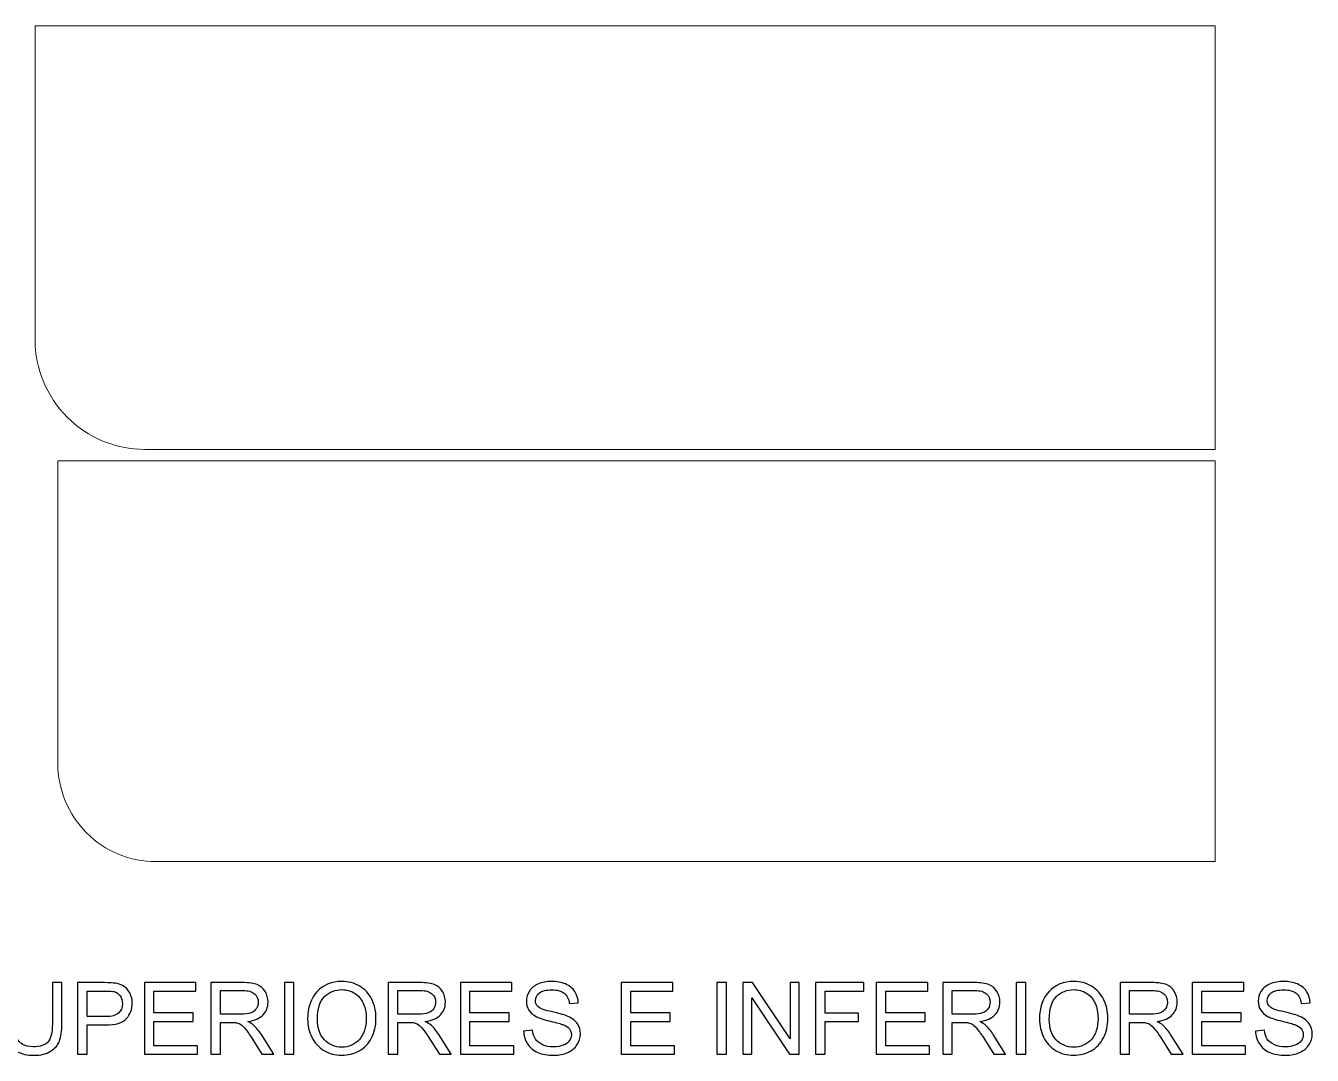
# Model space of a CAD drawing. Header units: millimetres. Extents: x 1606 to 2727, y 1477 to 2393.
# Drawn here: x 1936.4 to 2276.5, y 1477.1 to 1749.3 of the extents above; entities that cross this region are included whole.
import ezdxf

# ---------------------------------------------------------------- set-up
doc = ezdxf.new("R2010")
doc.units = ezdxf.units.MM
doc.header["$MEASUREMENT"] = 0
doc.layers.add('Camada 1', color=7, linetype='Continuous')

msp = doc.modelspace()

# ---------------------------------------------------------------- linework, layer by layer
at = {"layer": 'Camada 1', "color": 30, "lineweight": 20}
for points in [[(1967.8343, 1637.2603), (1967.8343, 1637.2603), (2250.8343, 1637.2603), (2250.8343, 1637.2603), (2250.8343, 1637.2603), (2250.8343, 1637.2603), (2250.8343, 1749.2603), (2250.8343, 1749.2603), (2250.8343, 1749.2603), (2250.8343, 1749.2603), (1938.8343, 1749.2603), (1938.8343, 1749.2603), (1938.8343, 1749.2603), (1938.8343, 1749.2603), (1938.8343, 1666.2603), (1938.8343, 1666.2603), (1938.8343, 1666.2603), (1938.8343, 1658.569), (1941.8896, 1651.1928), (1947.3282, 1645.7542), (1947.3282, 1645.7542), (1952.7668, 1640.3156), (1960.143, 1637.2603), (1967.8343, 1637.2603)], [(2250.8343, 1528.2603), (2250.8343, 1528.2603), (2250.8343, 1634.2603), (2250.8343, 1634.2603), (2250.8343, 1634.2603), (2250.8343, 1634.2603), (1944.8343, 1634.2603), (1944.8343, 1634.2603), (1944.8343, 1634.2603), (1944.8343, 1634.2603), (1944.8343, 1554.2603), (1944.8343, 1554.2603), (1944.8343, 1554.2603), (1944.8343, 1547.3647), (1947.5736, 1540.7515), (1952.4495, 1535.8755), (1952.4495, 1535.8755), (1957.3255, 1530.9996), (1963.9387, 1528.2603), (1970.8343, 1528.2603), (1970.8343, 1528.2603), (1970.8343, 1528.2603), (2250.8343, 1528.2603), (2250.8343, 1528.2603)]]:
    msp.add_open_spline(points, degree=3, knots=[0, 0, 0, 0, 0.14285714, 0.14285714, 0.14285714, 0.14285714, 0.28571429, 0.28571429, 0.28571429, 0.28571429, 0.42857143, 0.42857143, 0.42857143, 0.42857143, 0.57142857, 0.57142857, 0.57142857, 0.57142857, 0.71428571, 0.71428571, 0.71428571, 0.71428571, 1, 1, 1, 1], dxfattribs=at)
at = {"layer": 'Camada 1', "color": 250}
for points, knots in [([(2010.8787, 1486.577), (2010.8787, 1489.7073), (2011.7228, 1492.1606), (2013.4067, 1493.9324), (2013.4067, 1493.9324), (2015.0906, 1495.7042), (2017.2625, 1496.5879), (2019.9268, 1496.5879), (2019.9268, 1496.5879), (2021.6722, 1496.5879), (2023.2418, 1496.1703), (2024.6443, 1495.3393), (2024.6443, 1495.3393), (2026.0424, 1494.5084), (2027.1108, 1493.3477), (2027.845, 1491.8572), (2027.845, 1491.8572), (2028.5792, 1490.3712), (2028.9485, 1488.6829), (2028.9485, 1486.7968), (2028.9485, 1486.7968), (2028.9485, 1484.8843), (2028.5616, 1483.1697), (2027.7878, 1481.6616), (2027.7878, 1481.6616), (2027.014, 1480.1492), (2025.9193, 1479.0061), (2024.5036, 1478.2323), (2024.5036, 1478.2323), (2023.0835, 1477.4541), (2021.5535, 1477.0672), (2019.9136, 1477.0672), (2019.9136, 1477.0672), (2018.133, 1477.0672), (2016.5459, 1477.4981), (2015.1434, 1478.3554), (2015.1434, 1478.3554), (2013.7453, 1479.2128), (2012.6813, 1480.3822), (2011.9603, 1481.8683), (2011.9603, 1481.8683), (2011.2392, 1483.3499), (2010.8787, 1484.9195), (2010.8787, 1486.577)], [0, 0, 0, 0, 0.08333333, 0.08333333, 0.08333333, 0.08333333, 0.16666667, 0.16666667, 0.16666667, 0.16666667, 0.25, 0.25, 0.25, 0.25, 0.33333333, 0.33333333, 0.33333333, 0.33333333, 0.41666667, 0.41666667, 0.41666667, 0.41666667, 0.5, 0.5, 0.5, 0.5, 0.58333333, 0.58333333, 0.58333333, 0.58333333, 0.66666667, 0.66666667, 0.66666667, 0.66666667, 0.75, 0.75, 0.75, 0.75, 0.83333333, 0.83333333, 0.83333333, 0.83333333, 1, 1, 1, 1]), ([(2067.9899, 1483.451), (2067.9899, 1483.451), (2070.3377, 1483.6621), (2070.3377, 1483.6621), (2070.3377, 1483.6621), (2070.4476, 1482.7124), (2070.707, 1481.9342), (2071.1159, 1481.3231), (2071.1159, 1481.3231), (2071.5248, 1480.7164), (2072.1579, 1480.224), (2073.0152, 1479.8459), (2073.0152, 1479.8459), (2073.8725, 1479.4722), (2074.8398, 1479.2831), (2075.9125, 1479.2831), (2075.9125, 1479.2831), (2076.8666, 1479.2831), (2077.7063, 1479.4238), (2078.4362, 1479.7096), (2078.4362, 1479.7096), (2079.166, 1479.9954), (2079.7068, 1480.3866), (2080.0629, 1480.8835), (2080.0629, 1480.8835), (2080.419, 1481.3803), (2080.5993, 1481.921), (2080.5993, 1482.5014), (2080.5993, 1482.5014), (2080.5993, 1483.0905), (2080.4278, 1483.6049), (2080.0849, 1484.049), (2080.0849, 1484.049), (2079.7419, 1484.4886), (2079.1748, 1484.8579), (2078.3834, 1485.1613), (2078.3834, 1485.1613), (2077.8778, 1485.3547), (2076.7567, 1485.6625), (2075.02, 1486.0802), (2075.02, 1486.0802), (2073.2834, 1486.4978), (2072.0699, 1486.8891), (2071.3753, 1487.2585), (2071.3753, 1487.2585), (2070.474, 1487.7333), (2069.8057, 1488.3224), (2069.3661, 1489.0215), (2069.3661, 1489.0215), (2068.922, 1489.7205), (2068.7022, 1490.5075), (2068.7022, 1491.3736), (2068.7022, 1491.3736), (2068.7022, 1492.3321), (2068.9748, 1493.2246), (2069.5156, 1494.0511), (2069.5156, 1494.0511), (2070.0563, 1494.8821), (2070.8433, 1495.5108), (2071.8853, 1495.9416), (2071.8853, 1495.9416), (2072.9229, 1496.3725), (2074.0792, 1496.5879), (2075.3498, 1496.5879), (2075.3498, 1496.5879), (2076.7479, 1496.5879), (2077.9833, 1496.3637), (2079.0517, 1495.9109), (2079.0517, 1495.9109), (2080.12, 1495.4624), (2080.9422, 1494.7985), (2081.5181, 1493.9192), (2081.5181, 1493.9192), (2082.0941, 1493.0443), (2082.4018, 1492.0507), (2082.4458, 1490.9428), (2082.4458, 1490.9428), (2082.4458, 1490.9428), (2080.0453, 1490.7581), (2080.0453, 1490.7581), (2080.0453, 1490.7581), (2079.9178, 1491.9496), (2079.4825, 1492.8509), (2078.7395, 1493.4576), (2078.7395, 1493.4576), (2077.9965, 1494.0687), (2076.8974, 1494.3721), (2075.4465, 1494.3721), (2075.4465, 1494.3721), (2073.9341, 1494.3721), (2072.8305, 1494.0951), (2072.1403, 1493.5411), (2072.1403, 1493.5411), (2071.45, 1492.9872), (2071.1027, 1492.3189), (2071.1027, 1491.5363), (2071.1027, 1491.5363), (2071.1027, 1490.8592), (2071.3489, 1490.3009), (2071.8369, 1489.8612), (2071.8369, 1489.8612), (2072.3205, 1489.426), (2073.5736, 1488.9731), (2075.6048, 1488.5159), (2075.6048, 1488.5159), (2077.636, 1488.0542), (2079.0297, 1487.6541), (2079.7859, 1487.3112), (2079.7859, 1487.3112), (2080.8806, 1486.8056), (2081.694, 1486.1681), (2082.2172, 1485.3899), (2082.2172, 1485.3899), (2082.7404, 1484.6161), (2082.9998, 1483.7236), (2082.9998, 1482.7124), (2082.9998, 1482.7124), (2082.9998, 1481.7056), (2082.714, 1480.7647), (2082.138, 1479.8766), (2082.138, 1479.8766), (2081.5621, 1478.9885), (2080.7399, 1478.2983), (2079.6628, 1477.8059), (2079.6628, 1477.8059), (2078.5856, 1477.3135), (2077.3766, 1477.0672), (2076.0268, 1477.0672), (2076.0268, 1477.0672), (2074.321, 1477.0672), (2072.8921, 1477.3179), (2071.7402, 1477.8147), (2071.7402, 1477.8147), (2070.5839, 1478.3115), (2069.6826, 1479.0589), (2069.0275, 1480.0613), (2069.0275, 1480.0613), (2068.3681, 1481.0593), (2068.0251, 1482.1892), (2067.9899, 1483.451)], [0, 0, 0, 0, 0.02777778, 0.02777778, 0.02777778, 0.02777778, 0.05555556, 0.05555556, 0.05555556, 0.05555556, 0.08333333, 0.08333333, 0.08333333, 0.08333333, 0.11111111, 0.11111111, 0.11111111, 0.11111111, 0.13888889, 0.13888889, 0.13888889, 0.13888889, 0.16666667, 0.16666667, 0.16666667, 0.16666667, 0.19444444, 0.19444444, 0.19444444, 0.19444444, 0.22222222, 0.22222222, 0.22222222, 0.22222222, 0.25, 0.25, 0.25, 0.25, 0.27777778, 0.27777778, 0.27777778, 0.27777778, 0.30555556, 0.30555556, 0.30555556, 0.30555556, 0.33333333, 0.33333333, 0.33333333, 0.33333333, 0.36111111, 0.36111111, 0.36111111, 0.36111111, 0.38888889, 0.38888889, 0.38888889, 0.38888889, 0.41666667, 0.41666667, 0.41666667, 0.41666667, 0.44444444, 0.44444444, 0.44444444, 0.44444444, 0.47222222, 0.47222222, 0.47222222, 0.47222222, 0.5, 0.5, 0.5, 0.5, 0.52777778, 0.52777778, 0.52777778, 0.52777778, 0.55555556, 0.55555556, 0.55555556, 0.55555556, 0.58333333, 0.58333333, 0.58333333, 0.58333333, 0.61111111, 0.61111111, 0.61111111, 0.61111111, 0.63888889, 0.63888889, 0.63888889, 0.63888889, 0.66666667, 0.66666667, 0.66666667, 0.66666667, 0.69444444, 0.69444444, 0.69444444, 0.69444444, 0.72222222, 0.72222222, 0.72222222, 0.72222222, 0.75, 0.75, 0.75, 0.75, 0.77777778, 0.77777778, 0.77777778, 0.77777778, 0.80555556, 0.80555556, 0.80555556, 0.80555556, 0.83333333, 0.83333333, 0.83333333, 0.83333333, 0.86111111, 0.86111111, 0.86111111, 0.86111111, 0.88888889, 0.88888889, 0.88888889, 0.88888889, 0.91666667, 0.91666667, 0.91666667, 0.91666667, 0.94444444, 0.94444444, 0.94444444, 0.94444444, 1, 1, 1, 1]), ([(2204.3577, 1486.577), (2204.3577, 1489.7073), (2205.2018, 1492.1606), (2206.8857, 1493.9324), (2206.8857, 1493.9324), (2208.5696, 1495.7042), (2210.7415, 1496.5879), (2213.4058, 1496.5879), (2213.4058, 1496.5879), (2215.1512, 1496.5879), (2216.7208, 1496.1703), (2218.1233, 1495.3393), (2218.1233, 1495.3393), (2219.5214, 1494.5084), (2220.5898, 1493.3477), (2221.324, 1491.8572), (2221.324, 1491.8572), (2222.0582, 1490.3712), (2222.4275, 1488.6829), (2222.4275, 1486.7968), (2222.4275, 1486.7968), (2222.4275, 1484.8843), (2222.0406, 1483.1697), (2221.2668, 1481.6616), (2221.2668, 1481.6616), (2220.493, 1480.1492), (2219.3983, 1479.0061), (2217.9826, 1478.2323), (2217.9826, 1478.2323), (2216.5625, 1477.4541), (2215.0325, 1477.0672), (2213.3926, 1477.0672), (2213.3926, 1477.0672), (2211.612, 1477.0672), (2210.0249, 1477.4981), (2208.6224, 1478.3554), (2208.6224, 1478.3554), (2207.2243, 1479.2128), (2206.1603, 1480.3822), (2205.4393, 1481.8683), (2205.4393, 1481.8683), (2204.7182, 1483.3499), (2204.3577, 1484.9195), (2204.3577, 1486.577)], [0, 0, 0, 0, 0.08333333, 0.08333333, 0.08333333, 0.08333333, 0.16666667, 0.16666667, 0.16666667, 0.16666667, 0.25, 0.25, 0.25, 0.25, 0.33333333, 0.33333333, 0.33333333, 0.33333333, 0.41666667, 0.41666667, 0.41666667, 0.41666667, 0.5, 0.5, 0.5, 0.5, 0.58333333, 0.58333333, 0.58333333, 0.58333333, 0.66666667, 0.66666667, 0.66666667, 0.66666667, 0.75, 0.75, 0.75, 0.75, 0.83333333, 0.83333333, 0.83333333, 0.83333333, 1, 1, 1, 1]), ([(2261.4689, 1483.451), (2261.4689, 1483.451), (2263.8167, 1483.6621), (2263.8167, 1483.6621), (2263.8167, 1483.6621), (2263.9266, 1482.7124), (2264.186, 1481.9342), (2264.5949, 1481.3231), (2264.5949, 1481.3231), (2265.0038, 1480.7164), (2265.6369, 1480.224), (2266.4942, 1479.8459), (2266.4942, 1479.8459), (2267.3515, 1479.4722), (2268.3188, 1479.2831), (2269.3915, 1479.2831), (2269.3915, 1479.2831), (2270.3456, 1479.2831), (2271.1853, 1479.4238), (2271.9152, 1479.7096), (2271.9152, 1479.7096), (2272.645, 1479.9954), (2273.1858, 1480.3866), (2273.5419, 1480.8835), (2273.5419, 1480.8835), (2273.898, 1481.3803), (2274.0783, 1481.921), (2274.0783, 1482.5014), (2274.0783, 1482.5014), (2274.0783, 1483.0905), (2273.9068, 1483.6049), (2273.5639, 1484.049), (2273.5639, 1484.049), (2273.2209, 1484.4886), (2272.6538, 1484.8579), (2271.8624, 1485.1613), (2271.8624, 1485.1613), (2271.3568, 1485.3547), (2270.2357, 1485.6625), (2268.499, 1486.0802), (2268.499, 1486.0802), (2266.7624, 1486.4978), (2265.5489, 1486.8891), (2264.8543, 1487.2585), (2264.8543, 1487.2585), (2263.953, 1487.7333), (2263.2847, 1488.3224), (2262.8451, 1489.0215), (2262.8451, 1489.0215), (2262.401, 1489.7205), (2262.1812, 1490.5075), (2262.1812, 1491.3736), (2262.1812, 1491.3736), (2262.1812, 1492.3321), (2262.4538, 1493.2246), (2262.9946, 1494.0511), (2262.9946, 1494.0511), (2263.5353, 1494.8821), (2264.3223, 1495.5108), (2265.3643, 1495.9416), (2265.3643, 1495.9416), (2266.4019, 1496.3725), (2267.5582, 1496.5879), (2268.8288, 1496.5879), (2268.8288, 1496.5879), (2270.2269, 1496.5879), (2271.4623, 1496.3637), (2272.5307, 1495.9109), (2272.5307, 1495.9109), (2273.599, 1495.4624), (2274.4212, 1494.7985), (2274.9971, 1493.9192), (2274.9971, 1493.9192), (2275.5731, 1493.0443), (2275.8808, 1492.0507), (2275.9248, 1490.9428), (2275.9248, 1490.9428), (2275.9248, 1490.9428), (2273.5243, 1490.7581), (2273.5243, 1490.7581), (2273.5243, 1490.7581), (2273.3968, 1491.9496), (2272.9615, 1492.8509), (2272.2185, 1493.4576), (2272.2185, 1493.4576), (2271.4755, 1494.0687), (2270.3764, 1494.3721), (2268.9255, 1494.3721), (2268.9255, 1494.3721), (2267.4131, 1494.3721), (2266.3095, 1494.0951), (2265.6193, 1493.5411), (2265.6193, 1493.5411), (2264.929, 1492.9872), (2264.5817, 1492.3189), (2264.5817, 1491.5363), (2264.5817, 1491.5363), (2264.5817, 1490.8592), (2264.8279, 1490.3009), (2265.3159, 1489.8612), (2265.3159, 1489.8612), (2265.7995, 1489.426), (2267.0526, 1488.9731), (2269.0838, 1488.5159), (2269.0838, 1488.5159), (2271.115, 1488.0542), (2272.5087, 1487.6541), (2273.2649, 1487.3112), (2273.2649, 1487.3112), (2274.3596, 1486.8056), (2275.173, 1486.1681), (2275.6962, 1485.3899), (2275.6962, 1485.3899), (2276.2194, 1484.6161), (2276.4788, 1483.7236), (2276.4788, 1482.7124), (2276.4788, 1482.7124), (2276.4788, 1481.7056), (2276.193, 1480.7647), (2275.617, 1479.8766), (2275.617, 1479.8766), (2275.0411, 1478.9885), (2274.2189, 1478.2983), (2273.1418, 1477.8059), (2273.1418, 1477.8059), (2272.0646, 1477.3135), (2270.8556, 1477.0672), (2269.5058, 1477.0672), (2269.5058, 1477.0672), (2267.8, 1477.0672), (2266.3711, 1477.3179), (2265.2192, 1477.8147), (2265.2192, 1477.8147), (2264.0629, 1478.3115), (2263.1616, 1479.0589), (2262.5065, 1480.0613), (2262.5065, 1480.0613), (2261.8471, 1481.0593), (2261.5041, 1482.1892), (2261.4689, 1483.451)], [0, 0, 0, 0, 0.02777778, 0.02777778, 0.02777778, 0.02777778, 0.05555556, 0.05555556, 0.05555556, 0.05555556, 0.08333333, 0.08333333, 0.08333333, 0.08333333, 0.11111111, 0.11111111, 0.11111111, 0.11111111, 0.13888889, 0.13888889, 0.13888889, 0.13888889, 0.16666667, 0.16666667, 0.16666667, 0.16666667, 0.19444444, 0.19444444, 0.19444444, 0.19444444, 0.22222222, 0.22222222, 0.22222222, 0.22222222, 0.25, 0.25, 0.25, 0.25, 0.27777778, 0.27777778, 0.27777778, 0.27777778, 0.30555556, 0.30555556, 0.30555556, 0.30555556, 0.33333333, 0.33333333, 0.33333333, 0.33333333, 0.36111111, 0.36111111, 0.36111111, 0.36111111, 0.38888889, 0.38888889, 0.38888889, 0.38888889, 0.41666667, 0.41666667, 0.41666667, 0.41666667, 0.44444444, 0.44444444, 0.44444444, 0.44444444, 0.47222222, 0.47222222, 0.47222222, 0.47222222, 0.5, 0.5, 0.5, 0.5, 0.52777778, 0.52777778, 0.52777778, 0.52777778, 0.55555556, 0.55555556, 0.55555556, 0.55555556, 0.58333333, 0.58333333, 0.58333333, 0.58333333, 0.61111111, 0.61111111, 0.61111111, 0.61111111, 0.63888889, 0.63888889, 0.63888889, 0.63888889, 0.66666667, 0.66666667, 0.66666667, 0.66666667, 0.69444444, 0.69444444, 0.69444444, 0.69444444, 0.72222222, 0.72222222, 0.72222222, 0.72222222, 0.75, 0.75, 0.75, 0.75, 0.77777778, 0.77777778, 0.77777778, 0.77777778, 0.80555556, 0.80555556, 0.80555556, 0.80555556, 0.83333333, 0.83333333, 0.83333333, 0.83333333, 0.86111111, 0.86111111, 0.86111111, 0.86111111, 0.88888889, 0.88888889, 0.88888889, 0.88888889, 0.91666667, 0.91666667, 0.91666667, 0.91666667, 0.94444444, 0.94444444, 0.94444444, 0.94444444, 1, 1, 1, 1]), ([(1943.396, 1496.2714), (1943.396, 1496.2714), (1945.902, 1496.2714), (1945.902, 1496.2714), (1945.902, 1496.2714), (1945.902, 1496.2714), (1945.902, 1485.3635), (1945.902, 1485.3635), (1945.902, 1485.3635), (1945.902, 1483.4642), (1945.6866, 1481.9562), (1945.2601, 1480.8395), (1945.2601, 1480.8395), (1944.8293, 1479.7272), (1944.0555, 1478.8171), (1942.9388, 1478.118), (1942.9388, 1478.118), (1941.8176, 1477.419), (1940.3536, 1477.0672), (1938.5334, 1477.0672), (1938.5334, 1477.0672), (1936.7704, 1477.0672), (1935.3239, 1477.3706), (1934.2028, 1477.9817), (1934.2028, 1477.9817), (1933.0773, 1478.5929), (1932.2771, 1479.4722), (1931.7979, 1480.6285), (1931.7979, 1480.6285), (1931.3187, 1481.7847), (1931.0769, 1483.3631), (1931.0769, 1485.3635), (1931.0769, 1485.3635), (1931.0769, 1485.3635), (1931.0769, 1496.2714), (1931.0769, 1496.2714), (1931.0769, 1496.2714), (1931.0769, 1496.2714), (1933.5829, 1496.2714), (1933.5829, 1496.2714), (1933.5829, 1496.2714), (1933.5829, 1496.2714), (1933.5829, 1485.3679), (1933.5829, 1485.3679), (1933.5829, 1485.3679), (1933.5829, 1483.728), (1933.7368, 1482.5146), (1934.0401, 1481.7408), (1934.0401, 1481.7408), (1934.3435, 1480.9626), (1934.8623, 1480.3603), (1935.6053, 1479.9426), (1935.6053, 1479.9426), (1936.3439, 1479.5205), (1937.2496, 1479.3095), (1938.318, 1479.3095), (1938.318, 1479.3095), (1940.1469, 1479.3095), (1941.4527, 1479.7272), (1942.2309, 1480.5581), (1942.2309, 1480.5581), (1943.0091, 1481.3935), (1943.396, 1482.9938), (1943.396, 1485.3679), (1943.396, 1485.3679), (1943.396, 1485.3679), (1943.396, 1496.2714), (1943.396, 1496.2714)], [0, 0, 0, 0, 0.05555556, 0.05555556, 0.05555556, 0.05555556, 0.11111111, 0.11111111, 0.11111111, 0.11111111, 0.16666667, 0.16666667, 0.16666667, 0.16666667, 0.22222222, 0.22222222, 0.22222222, 0.22222222, 0.27777778, 0.27777778, 0.27777778, 0.27777778, 0.33333333, 0.33333333, 0.33333333, 0.33333333, 0.38888889, 0.38888889, 0.38888889, 0.38888889, 0.44444444, 0.44444444, 0.44444444, 0.44444444, 0.5, 0.5, 0.5, 0.5, 0.55555556, 0.55555556, 0.55555556, 0.55555556, 0.61111111, 0.61111111, 0.61111111, 0.61111111, 0.66666667, 0.66666667, 0.66666667, 0.66666667, 0.72222222, 0.72222222, 0.72222222, 0.72222222, 0.77777778, 0.77777778, 0.77777778, 0.77777778, 0.83333333, 0.83333333, 0.83333333, 0.83333333, 0.88888889, 0.88888889, 0.88888889, 0.88888889, 1, 1, 1, 1]), ([(1950.0744, 1477.3838), (1950.0744, 1477.3838), (1950.0744, 1496.2714), (1950.0744, 1496.2714), (1950.0744, 1496.2714), (1950.0744, 1496.2714), (1957.2056, 1496.2714), (1957.2056, 1496.2714), (1957.2056, 1496.2714), (1958.4586, 1496.2714), (1959.4171, 1496.2098), (1960.081, 1496.0911), (1960.081, 1496.0911), (1961.0086, 1495.9372), (1961.7868, 1495.6427), (1962.4155, 1495.2118), (1962.4155, 1495.2118), (1963.0442, 1494.7766), (1963.5498, 1494.1698), (1963.9323, 1493.3916), (1963.9323, 1493.3916), (1964.3148, 1492.6134), (1964.5039, 1491.7561), (1964.5039, 1490.8197), (1964.5039, 1490.8197), (1964.5039, 1489.2193), (1963.9939, 1487.8608), (1962.9695, 1486.7528), (1962.9695, 1486.7528), (1961.9495, 1485.6405), (1960.0985, 1485.0866), (1957.4254, 1485.0866), (1957.4254, 1485.0866), (1957.4254, 1485.0866), (1952.5804, 1485.0866), (1952.5804, 1485.0866), (1952.5804, 1485.0866), (1952.5804, 1485.0866), (1952.5804, 1477.3838), (1952.5804, 1477.3838), (1952.5804, 1477.3838), (1952.5804, 1477.3838), (1950.0744, 1477.3838), (1950.0744, 1477.3838)], [0, 0, 0, 0, 0.08333333, 0.08333333, 0.08333333, 0.08333333, 0.16666667, 0.16666667, 0.16666667, 0.16666667, 0.25, 0.25, 0.25, 0.25, 0.33333333, 0.33333333, 0.33333333, 0.33333333, 0.41666667, 0.41666667, 0.41666667, 0.41666667, 0.5, 0.5, 0.5, 0.5, 0.58333333, 0.58333333, 0.58333333, 0.58333333, 0.66666667, 0.66666667, 0.66666667, 0.66666667, 0.75, 0.75, 0.75, 0.75, 0.83333333, 0.83333333, 0.83333333, 0.83333333, 1, 1, 1, 1]), ([(1952.5804, 1487.3024), (1952.5804, 1487.3024), (1957.4606, 1487.3024), (1957.4606, 1487.3024), (1957.4606, 1487.3024), (1959.0785, 1487.3024), (1960.2216, 1487.6014), (1960.9031, 1488.2037), (1960.9031, 1488.2037), (1961.5802, 1488.806), (1961.9187, 1489.6502), (1961.9187, 1490.7449), (1961.9187, 1490.7449), (1961.9187, 1491.5319), (1961.7209, 1492.209), (1961.3208, 1492.7717), (1961.3208, 1492.7717), (1960.9207, 1493.3345), (1960.3931, 1493.7082), (1959.7424, 1493.8884), (1959.7424, 1493.8884), (1959.3204, 1493.9984), (1958.5422, 1494.0555), (1957.4122, 1494.0555), (1957.4122, 1494.0555), (1957.4122, 1494.0555), (1952.5804, 1494.0555), (1952.5804, 1494.0555), (1952.5804, 1494.0555), (1952.5804, 1494.0555), (1952.5804, 1487.3024), (1952.5804, 1487.3024)], [0, 0, 0, 0, 0.11111111, 0.11111111, 0.11111111, 0.11111111, 0.22222222, 0.22222222, 0.22222222, 0.22222222, 0.33333333, 0.33333333, 0.33333333, 0.33333333, 0.44444444, 0.44444444, 0.44444444, 0.44444444, 0.55555556, 0.55555556, 0.55555556, 0.55555556, 0.66666667, 0.66666667, 0.66666667, 0.66666667, 0.77777778, 0.77777778, 0.77777778, 0.77777778, 1, 1, 1, 1]), ([(1967.7222, 1477.3838), (1967.7222, 1477.3838), (1967.7222, 1496.2714), (1967.7222, 1496.2714), (1967.7222, 1496.2714), (1967.7222, 1496.2714), (1981.3603, 1496.2714), (1981.3603, 1496.2714), (1981.3603, 1496.2714), (1981.3603, 1496.2714), (1981.3603, 1494.0555), (1981.3603, 1494.0555), (1981.3603, 1494.0555), (1981.3603, 1494.0555), (1970.2282, 1494.0555), (1970.2282, 1494.0555), (1970.2282, 1494.0555), (1970.2282, 1494.0555), (1970.2282, 1488.2521), (1970.2282, 1488.2521), (1970.2282, 1488.2521), (1970.2282, 1488.2521), (1980.648, 1488.2521), (1980.648, 1488.2521), (1980.648, 1488.2521), (1980.648, 1488.2521), (1980.648, 1486.0362), (1980.648, 1486.0362), (1980.648, 1486.0362), (1980.648, 1486.0362), (1970.2282, 1486.0362), (1970.2282, 1486.0362), (1970.2282, 1486.0362), (1970.2282, 1486.0362), (1970.2282, 1479.5997), (1970.2282, 1479.5997), (1970.2282, 1479.5997), (1970.2282, 1479.5997), (1981.8087, 1479.5997), (1981.8087, 1479.5997), (1981.8087, 1479.5997), (1981.8087, 1479.5997), (1981.8087, 1477.3838), (1981.8087, 1477.3838), (1981.8087, 1477.3838), (1981.8087, 1477.3838), (1967.7222, 1477.3838), (1967.7222, 1477.3838)], [0, 0, 0, 0, 0.07692308, 0.07692308, 0.07692308, 0.07692308, 0.15384615, 0.15384615, 0.15384615, 0.15384615, 0.23076923, 0.23076923, 0.23076923, 0.23076923, 0.30769231, 0.30769231, 0.30769231, 0.30769231, 0.38461538, 0.38461538, 0.38461538, 0.38461538, 0.46153846, 0.46153846, 0.46153846, 0.46153846, 0.53846154, 0.53846154, 0.53846154, 0.53846154, 0.61538462, 0.61538462, 0.61538462, 0.61538462, 0.69230769, 0.69230769, 0.69230769, 0.69230769, 0.76923077, 0.76923077, 0.76923077, 0.76923077, 0.84615385, 0.84615385, 0.84615385, 0.84615385, 1, 1, 1, 1]), ([(1985.3172, 1477.3838), (1985.3172, 1477.3838), (1985.3172, 1496.2714), (1985.3172, 1496.2714), (1985.3172, 1496.2714), (1985.3172, 1496.2714), (1993.6882, 1496.2714), (1993.6882, 1496.2714), (1993.6882, 1496.2714), (1995.3721, 1496.2714), (1996.6515, 1496.0999), (1997.5264, 1495.7614), (1997.5264, 1495.7614), (1998.4013, 1495.4228), (1999.1003, 1494.8249), (1999.6235, 1493.9676), (1999.6235, 1493.9676), (2000.1467, 1493.1103), (2000.4061, 1492.1606), (2000.4061, 1491.123), (2000.4061, 1491.123), (2000.4061, 1489.7821), (1999.9709, 1488.6522), (1999.1047, 1487.7333), (1999.1047, 1487.7333), (1998.2386, 1486.8144), (1996.9021, 1486.2341), (1995.0907, 1485.9835), (1995.0907, 1485.9835), (1995.7546, 1485.6669), (1996.2558, 1485.3503), (1996.5987, 1485.0426), (1996.5987, 1485.0426), (1997.3285, 1484.3743), (1998.0188, 1483.5346), (1998.6651, 1482.5278), (1998.6651, 1482.5278), (1998.6651, 1482.5278), (2001.9317, 1477.3838), (2001.9317, 1477.3838), (2001.9317, 1477.3838), (2001.9317, 1477.3838), (1998.8102, 1477.3838), (1998.8102, 1477.3838), (1998.8102, 1477.3838), (1998.8102, 1477.3838), (1996.3129, 1481.3143), (1996.3129, 1481.3143), (1996.3129, 1481.3143), (1995.5875, 1482.453), (1994.9852, 1483.3191), (1994.5147, 1483.9215), (1994.5147, 1483.9215), (1994.0399, 1484.5238), (1993.6179, 1484.9415), (1993.2441, 1485.1833), (1993.2441, 1485.1833), (1992.8748, 1485.4207), (1992.4923, 1485.5878), (1992.1054, 1485.6845), (1992.1054, 1485.6845), (1991.8241, 1485.7416), (1991.3624, 1485.7724), (1990.7161, 1485.7724), (1990.7161, 1485.7724), (1990.7161, 1485.7724), (1987.8232, 1485.7724), (1987.8232, 1485.7724), (1987.8232, 1485.7724), (1987.8232, 1485.7724), (1987.8232, 1477.3838), (1987.8232, 1477.3838), (1987.8232, 1477.3838), (1987.8232, 1477.3838), (1985.3172, 1477.3838), (1985.3172, 1477.3838)], [0, 0, 0, 0, 0.05, 0.05, 0.05, 0.05, 0.1, 0.1, 0.1, 0.1, 0.15, 0.15, 0.15, 0.15, 0.2, 0.2, 0.2, 0.2, 0.25, 0.25, 0.25, 0.25, 0.3, 0.3, 0.3, 0.3, 0.35, 0.35, 0.35, 0.35, 0.4, 0.4, 0.4, 0.4, 0.45, 0.45, 0.45, 0.45, 0.5, 0.5, 0.5, 0.5, 0.55, 0.55, 0.55, 0.55, 0.6, 0.6, 0.6, 0.6, 0.65, 0.65, 0.65, 0.65, 0.7, 0.7, 0.7, 0.7, 0.75, 0.75, 0.75, 0.75, 0.8, 0.8, 0.8, 0.8, 0.85, 0.85, 0.85, 0.85, 0.9, 0.9, 0.9, 0.9, 1, 1, 1, 1]), ([(1987.8232, 1487.9355), (1987.8232, 1487.9355), (1993.187, 1487.9355), (1993.187, 1487.9355), (1993.187, 1487.9355), (1994.3301, 1487.9355), (1995.2182, 1488.0542), (1995.8601, 1488.2916), (1995.8601, 1488.2916), (1996.502, 1488.5247), (1996.99, 1488.9028), (1997.3197, 1489.426), (1997.3197, 1489.426), (1997.6539, 1489.9447), (1997.821, 1490.5075), (1997.821, 1491.1186), (1997.821, 1491.1186), (1997.821, 1492.0111), (1997.5, 1492.7497), (1996.8537, 1493.3257), (1996.8537, 1493.3257), (1996.2074, 1493.9016), (1995.1874, 1494.1874), (1993.7937, 1494.1874), (1993.7937, 1494.1874), (1993.7937, 1494.1874), (1987.8232, 1494.1874), (1987.8232, 1494.1874), (1987.8232, 1494.1874), (1987.8232, 1494.1874), (1987.8232, 1487.9355), (1987.8232, 1487.9355)], [0, 0, 0, 0, 0.11111111, 0.11111111, 0.11111111, 0.11111111, 0.22222222, 0.22222222, 0.22222222, 0.22222222, 0.33333333, 0.33333333, 0.33333333, 0.33333333, 0.44444444, 0.44444444, 0.44444444, 0.44444444, 0.55555556, 0.55555556, 0.55555556, 0.55555556, 0.66666667, 0.66666667, 0.66666667, 0.66666667, 0.77777778, 0.77777778, 0.77777778, 0.77777778, 1, 1, 1, 1]), ([(2004.7368, 1477.3838), (2004.7368, 1477.3838), (2004.7368, 1496.2714), (2004.7368, 1496.2714), (2004.7368, 1496.2714), (2004.7368, 1496.2714), (2007.2428, 1496.2714), (2007.2428, 1496.2714), (2007.2428, 1496.2714), (2007.2428, 1496.2714), (2007.2428, 1477.3838), (2007.2428, 1477.3838), (2007.2428, 1477.3838), (2007.2428, 1477.3838), (2004.7368, 1477.3838), (2004.7368, 1477.3838)], [0, 0, 0, 0, 0.2, 0.2, 0.2, 0.2, 0.4, 0.4, 0.4, 0.4, 0.6, 0.6, 0.6, 0.6, 1, 1, 1, 1]), ([(2013.4639, 1486.533), (2013.4639, 1484.26), (2014.075, 1482.4706), (2015.2972, 1481.1648), (2015.2972, 1481.1648), (2016.5195, 1479.8591), (2018.0539, 1479.204), (2019.9004, 1479.204), (2019.9004, 1479.204), (2021.7822, 1479.204), (2023.3253, 1479.8635), (2024.5432, 1481.1824), (2024.5432, 1481.1824), (2025.7566, 1482.5014), (2026.3634, 1484.3743), (2026.3634, 1486.8012), (2026.3634, 1486.8012), (2026.3634, 1488.3356), (2026.104, 1489.6766), (2025.5852, 1490.8197), (2025.5852, 1490.8197), (2025.0664, 1491.9628), (2024.3058, 1492.8509), (2023.3078, 1493.4796), (2023.3078, 1493.4796), (2022.3053, 1494.1083), (2021.1842, 1494.4248), (2019.94, 1494.4248), (2019.94, 1494.4248), (2018.1726, 1494.4248), (2016.6514, 1493.8181), (2015.3764, 1492.6047), (2015.3764, 1492.6047), (2014.1014, 1491.3912), (2013.4639, 1489.3688), (2013.4639, 1486.533)], [0, 0, 0, 0, 0.1, 0.1, 0.1, 0.1, 0.2, 0.2, 0.2, 0.2, 0.3, 0.3, 0.3, 0.3, 0.4, 0.4, 0.4, 0.4, 0.5, 0.5, 0.5, 0.5, 0.6, 0.6, 0.6, 0.6, 0.7, 0.7, 0.7, 0.7, 0.8, 0.8, 0.8, 0.8, 1, 1, 1, 1]), ([(2032.2152, 1477.3838), (2032.2152, 1477.3838), (2032.2152, 1496.2714), (2032.2152, 1496.2714), (2032.2152, 1496.2714), (2032.2152, 1496.2714), (2040.5862, 1496.2714), (2040.5862, 1496.2714), (2040.5862, 1496.2714), (2042.2701, 1496.2714), (2043.5495, 1496.0999), (2044.4244, 1495.7614), (2044.4244, 1495.7614), (2045.2993, 1495.4228), (2045.9983, 1494.8249), (2046.5215, 1493.9676), (2046.5215, 1493.9676), (2047.0447, 1493.1103), (2047.3041, 1492.1606), (2047.3041, 1491.123), (2047.3041, 1491.123), (2047.3041, 1489.7821), (2046.8689, 1488.6522), (2046.0027, 1487.7333), (2046.0027, 1487.7333), (2045.1366, 1486.8144), (2043.8001, 1486.2341), (2041.9887, 1485.9835), (2041.9887, 1485.9835), (2042.6526, 1485.6669), (2043.1538, 1485.3503), (2043.4967, 1485.0426), (2043.4967, 1485.0426), (2044.2265, 1484.3743), (2044.9168, 1483.5346), (2045.5631, 1482.5278), (2045.5631, 1482.5278), (2045.5631, 1482.5278), (2048.8297, 1477.3838), (2048.8297, 1477.3838), (2048.8297, 1477.3838), (2048.8297, 1477.3838), (2045.7082, 1477.3838), (2045.7082, 1477.3838), (2045.7082, 1477.3838), (2045.7082, 1477.3838), (2043.2109, 1481.3143), (2043.2109, 1481.3143), (2043.2109, 1481.3143), (2042.4855, 1482.453), (2041.8832, 1483.3191), (2041.4127, 1483.9215), (2041.4127, 1483.9215), (2040.9379, 1484.5238), (2040.5159, 1484.9415), (2040.1421, 1485.1833), (2040.1421, 1485.1833), (2039.7728, 1485.4207), (2039.3903, 1485.5878), (2039.0034, 1485.6845), (2039.0034, 1485.6845), (2038.7221, 1485.7416), (2038.2604, 1485.7724), (2037.6141, 1485.7724), (2037.6141, 1485.7724), (2037.6141, 1485.7724), (2034.7212, 1485.7724), (2034.7212, 1485.7724), (2034.7212, 1485.7724), (2034.7212, 1485.7724), (2034.7212, 1477.3838), (2034.7212, 1477.3838), (2034.7212, 1477.3838), (2034.7212, 1477.3838), (2032.2152, 1477.3838), (2032.2152, 1477.3838)], [0, 0, 0, 0, 0.05, 0.05, 0.05, 0.05, 0.1, 0.1, 0.1, 0.1, 0.15, 0.15, 0.15, 0.15, 0.2, 0.2, 0.2, 0.2, 0.25, 0.25, 0.25, 0.25, 0.3, 0.3, 0.3, 0.3, 0.35, 0.35, 0.35, 0.35, 0.4, 0.4, 0.4, 0.4, 0.45, 0.45, 0.45, 0.45, 0.5, 0.5, 0.5, 0.5, 0.55, 0.55, 0.55, 0.55, 0.6, 0.6, 0.6, 0.6, 0.65, 0.65, 0.65, 0.65, 0.7, 0.7, 0.7, 0.7, 0.75, 0.75, 0.75, 0.75, 0.8, 0.8, 0.8, 0.8, 0.85, 0.85, 0.85, 0.85, 0.9, 0.9, 0.9, 0.9, 1, 1, 1, 1]), ([(2034.7212, 1487.9355), (2034.7212, 1487.9355), (2040.085, 1487.9355), (2040.085, 1487.9355), (2040.085, 1487.9355), (2041.2281, 1487.9355), (2042.1162, 1488.0542), (2042.7581, 1488.2916), (2042.7581, 1488.2916), (2043.4, 1488.5247), (2043.888, 1488.9028), (2044.2177, 1489.426), (2044.2177, 1489.426), (2044.5519, 1489.9447), (2044.719, 1490.5075), (2044.719, 1491.1186), (2044.719, 1491.1186), (2044.719, 1492.0111), (2044.398, 1492.7497), (2043.7517, 1493.3257), (2043.7517, 1493.3257), (2043.1054, 1493.9016), (2042.0854, 1494.1874), (2040.6917, 1494.1874), (2040.6917, 1494.1874), (2040.6917, 1494.1874), (2034.7212, 1494.1874), (2034.7212, 1494.1874), (2034.7212, 1494.1874), (2034.7212, 1494.1874), (2034.7212, 1487.9355), (2034.7212, 1487.9355)], [0, 0, 0, 0, 0.11111111, 0.11111111, 0.11111111, 0.11111111, 0.22222222, 0.22222222, 0.22222222, 0.22222222, 0.33333333, 0.33333333, 0.33333333, 0.33333333, 0.44444444, 0.44444444, 0.44444444, 0.44444444, 0.55555556, 0.55555556, 0.55555556, 0.55555556, 0.66666667, 0.66666667, 0.66666667, 0.66666667, 0.77777778, 0.77777778, 0.77777778, 0.77777778, 1, 1, 1, 1]), ([(2051.2655, 1477.3838), (2051.2655, 1477.3838), (2051.2655, 1496.2714), (2051.2655, 1496.2714), (2051.2655, 1496.2714), (2051.2655, 1496.2714), (2064.9036, 1496.2714), (2064.9036, 1496.2714), (2064.9036, 1496.2714), (2064.9036, 1496.2714), (2064.9036, 1494.0555), (2064.9036, 1494.0555), (2064.9036, 1494.0555), (2064.9036, 1494.0555), (2053.7715, 1494.0555), (2053.7715, 1494.0555), (2053.7715, 1494.0555), (2053.7715, 1494.0555), (2053.7715, 1488.2521), (2053.7715, 1488.2521), (2053.7715, 1488.2521), (2053.7715, 1488.2521), (2064.1913, 1488.2521), (2064.1913, 1488.2521), (2064.1913, 1488.2521), (2064.1913, 1488.2521), (2064.1913, 1486.0362), (2064.1913, 1486.0362), (2064.1913, 1486.0362), (2064.1913, 1486.0362), (2053.7715, 1486.0362), (2053.7715, 1486.0362), (2053.7715, 1486.0362), (2053.7715, 1486.0362), (2053.7715, 1479.5997), (2053.7715, 1479.5997), (2053.7715, 1479.5997), (2053.7715, 1479.5997), (2065.352, 1479.5997), (2065.352, 1479.5997), (2065.352, 1479.5997), (2065.352, 1479.5997), (2065.352, 1477.3838), (2065.352, 1477.3838), (2065.352, 1477.3838), (2065.352, 1477.3838), (2051.2655, 1477.3838), (2051.2655, 1477.3838)], [0, 0, 0, 0, 0.07692308, 0.07692308, 0.07692308, 0.07692308, 0.15384615, 0.15384615, 0.15384615, 0.15384615, 0.23076923, 0.23076923, 0.23076923, 0.23076923, 0.30769231, 0.30769231, 0.30769231, 0.30769231, 0.38461538, 0.38461538, 0.38461538, 0.38461538, 0.46153846, 0.46153846, 0.46153846, 0.46153846, 0.53846154, 0.53846154, 0.53846154, 0.53846154, 0.61538462, 0.61538462, 0.61538462, 0.61538462, 0.69230769, 0.69230769, 0.69230769, 0.69230769, 0.76923077, 0.76923077, 0.76923077, 0.76923077, 0.84615385, 0.84615385, 0.84615385, 0.84615385, 1, 1, 1, 1]), ([(2093.7845, 1477.3838), (2093.7845, 1477.3838), (2093.7845, 1496.2714), (2093.7845, 1496.2714), (2093.7845, 1496.2714), (2093.7845, 1496.2714), (2107.4226, 1496.2714), (2107.4226, 1496.2714), (2107.4226, 1496.2714), (2107.4226, 1496.2714), (2107.4226, 1494.0555), (2107.4226, 1494.0555), (2107.4226, 1494.0555), (2107.4226, 1494.0555), (2096.2905, 1494.0555), (2096.2905, 1494.0555), (2096.2905, 1494.0555), (2096.2905, 1494.0555), (2096.2905, 1488.2521), (2096.2905, 1488.2521), (2096.2905, 1488.2521), (2096.2905, 1488.2521), (2106.7103, 1488.2521), (2106.7103, 1488.2521), (2106.7103, 1488.2521), (2106.7103, 1488.2521), (2106.7103, 1486.0362), (2106.7103, 1486.0362), (2106.7103, 1486.0362), (2106.7103, 1486.0362), (2096.2905, 1486.0362), (2096.2905, 1486.0362), (2096.2905, 1486.0362), (2096.2905, 1486.0362), (2096.2905, 1479.5997), (2096.2905, 1479.5997), (2096.2905, 1479.5997), (2096.2905, 1479.5997), (2107.871, 1479.5997), (2107.871, 1479.5997), (2107.871, 1479.5997), (2107.871, 1479.5997), (2107.871, 1477.3838), (2107.871, 1477.3838), (2107.871, 1477.3838), (2107.871, 1477.3838), (2093.7845, 1477.3838), (2093.7845, 1477.3838)], [0, 0, 0, 0, 0.07692308, 0.07692308, 0.07692308, 0.07692308, 0.15384615, 0.15384615, 0.15384615, 0.15384615, 0.23076923, 0.23076923, 0.23076923, 0.23076923, 0.30769231, 0.30769231, 0.30769231, 0.30769231, 0.38461538, 0.38461538, 0.38461538, 0.38461538, 0.46153846, 0.46153846, 0.46153846, 0.46153846, 0.53846154, 0.53846154, 0.53846154, 0.53846154, 0.61538462, 0.61538462, 0.61538462, 0.61538462, 0.69230769, 0.69230769, 0.69230769, 0.69230769, 0.76923077, 0.76923077, 0.76923077, 0.76923077, 0.84615385, 0.84615385, 0.84615385, 0.84615385, 1, 1, 1, 1]), ([(2119.0778, 1477.3838), (2119.0778, 1477.3838), (2119.0778, 1496.2714), (2119.0778, 1496.2714), (2119.0778, 1496.2714), (2119.0778, 1496.2714), (2121.5838, 1496.2714), (2121.5838, 1496.2714), (2121.5838, 1496.2714), (2121.5838, 1496.2714), (2121.5838, 1477.3838), (2121.5838, 1477.3838), (2121.5838, 1477.3838), (2121.5838, 1477.3838), (2119.0778, 1477.3838), (2119.0778, 1477.3838)], [0, 0, 0, 0, 0.2, 0.2, 0.2, 0.2, 0.4, 0.4, 0.4, 0.4, 0.6, 0.6, 0.6, 0.6, 1, 1, 1, 1]), ([(2125.9583, 1477.3838), (2125.9583, 1477.3838), (2125.9583, 1496.2714), (2125.9583, 1496.2714), (2125.9583, 1496.2714), (2125.9583, 1496.2714), (2128.5259, 1496.2714), (2128.5259, 1496.2714), (2128.5259, 1496.2714), (2128.5259, 1496.2714), (2138.4357, 1481.4462), (2138.4357, 1481.4462), (2138.4357, 1481.4462), (2138.4357, 1481.4462), (2138.4357, 1496.2714), (2138.4357, 1496.2714), (2138.4357, 1496.2714), (2138.4357, 1496.2714), (2140.8363, 1496.2714), (2140.8363, 1496.2714), (2140.8363, 1496.2714), (2140.8363, 1496.2714), (2140.8363, 1477.3838), (2140.8363, 1477.3838), (2140.8363, 1477.3838), (2140.8363, 1477.3838), (2138.2687, 1477.3838), (2138.2687, 1477.3838), (2138.2687, 1477.3838), (2138.2687, 1477.3838), (2128.3588, 1492.209), (2128.3588, 1492.209), (2128.3588, 1492.209), (2128.3588, 1492.209), (2128.3588, 1477.3838), (2128.3588, 1477.3838), (2128.3588, 1477.3838), (2128.3588, 1477.3838), (2125.9583, 1477.3838), (2125.9583, 1477.3838)], [0, 0, 0, 0, 0.09090909, 0.09090909, 0.09090909, 0.09090909, 0.18181818, 0.18181818, 0.18181818, 0.18181818, 0.27272727, 0.27272727, 0.27272727, 0.27272727, 0.36363636, 0.36363636, 0.36363636, 0.36363636, 0.45454545, 0.45454545, 0.45454545, 0.45454545, 0.54545455, 0.54545455, 0.54545455, 0.54545455, 0.63636364, 0.63636364, 0.63636364, 0.63636364, 0.72727273, 0.72727273, 0.72727273, 0.72727273, 0.81818182, 0.81818182, 0.81818182, 0.81818182, 1, 1, 1, 1]), ([(2145.1669, 1477.3838), (2145.1669, 1477.3838), (2145.1669, 1496.2714), (2145.1669, 1496.2714), (2145.1669, 1496.2714), (2145.1669, 1496.2714), (2157.9081, 1496.2714), (2157.9081, 1496.2714), (2157.9081, 1496.2714), (2157.9081, 1496.2714), (2157.9081, 1494.0555), (2157.9081, 1494.0555), (2157.9081, 1494.0555), (2157.9081, 1494.0555), (2147.6729, 1494.0555), (2147.6729, 1494.0555), (2147.6729, 1494.0555), (2147.6729, 1494.0555), (2147.6729, 1488.1729), (2147.6729, 1488.1729), (2147.6729, 1488.1729), (2147.6729, 1488.1729), (2156.5364, 1488.1729), (2156.5364, 1488.1729), (2156.5364, 1488.1729), (2156.5364, 1488.1729), (2156.5364, 1485.9571), (2156.5364, 1485.9571), (2156.5364, 1485.9571), (2156.5364, 1485.9571), (2147.6729, 1485.9571), (2147.6729, 1485.9571), (2147.6729, 1485.9571), (2147.6729, 1485.9571), (2147.6729, 1477.3838), (2147.6729, 1477.3838), (2147.6729, 1477.3838), (2147.6729, 1477.3838), (2145.1669, 1477.3838), (2145.1669, 1477.3838)], [0, 0, 0, 0, 0.09090909, 0.09090909, 0.09090909, 0.09090909, 0.18181818, 0.18181818, 0.18181818, 0.18181818, 0.27272727, 0.27272727, 0.27272727, 0.27272727, 0.36363636, 0.36363636, 0.36363636, 0.36363636, 0.45454545, 0.45454545, 0.45454545, 0.45454545, 0.54545455, 0.54545455, 0.54545455, 0.54545455, 0.63636364, 0.63636364, 0.63636364, 0.63636364, 0.72727273, 0.72727273, 0.72727273, 0.72727273, 0.81818182, 0.81818182, 0.81818182, 0.81818182, 1, 1, 1, 1]), ([(2161.2012, 1477.3838), (2161.2012, 1477.3838), (2161.2012, 1496.2714), (2161.2012, 1496.2714), (2161.2012, 1496.2714), (2161.2012, 1496.2714), (2174.8393, 1496.2714), (2174.8393, 1496.2714), (2174.8393, 1496.2714), (2174.8393, 1496.2714), (2174.8393, 1494.0555), (2174.8393, 1494.0555), (2174.8393, 1494.0555), (2174.8393, 1494.0555), (2163.7072, 1494.0555), (2163.7072, 1494.0555), (2163.7072, 1494.0555), (2163.7072, 1494.0555), (2163.7072, 1488.2521), (2163.7072, 1488.2521), (2163.7072, 1488.2521), (2163.7072, 1488.2521), (2174.127, 1488.2521), (2174.127, 1488.2521), (2174.127, 1488.2521), (2174.127, 1488.2521), (2174.127, 1486.0362), (2174.127, 1486.0362), (2174.127, 1486.0362), (2174.127, 1486.0362), (2163.7072, 1486.0362), (2163.7072, 1486.0362), (2163.7072, 1486.0362), (2163.7072, 1486.0362), (2163.7072, 1479.5997), (2163.7072, 1479.5997), (2163.7072, 1479.5997), (2163.7072, 1479.5997), (2175.2877, 1479.5997), (2175.2877, 1479.5997), (2175.2877, 1479.5997), (2175.2877, 1479.5997), (2175.2877, 1477.3838), (2175.2877, 1477.3838), (2175.2877, 1477.3838), (2175.2877, 1477.3838), (2161.2012, 1477.3838), (2161.2012, 1477.3838)], [0, 0, 0, 0, 0.07692308, 0.07692308, 0.07692308, 0.07692308, 0.15384615, 0.15384615, 0.15384615, 0.15384615, 0.23076923, 0.23076923, 0.23076923, 0.23076923, 0.30769231, 0.30769231, 0.30769231, 0.30769231, 0.38461538, 0.38461538, 0.38461538, 0.38461538, 0.46153846, 0.46153846, 0.46153846, 0.46153846, 0.53846154, 0.53846154, 0.53846154, 0.53846154, 0.61538462, 0.61538462, 0.61538462, 0.61538462, 0.69230769, 0.69230769, 0.69230769, 0.69230769, 0.76923077, 0.76923077, 0.76923077, 0.76923077, 0.84615385, 0.84615385, 0.84615385, 0.84615385, 1, 1, 1, 1]), ([(2178.7962, 1477.3838), (2178.7962, 1477.3838), (2178.7962, 1496.2714), (2178.7962, 1496.2714), (2178.7962, 1496.2714), (2178.7962, 1496.2714), (2187.1672, 1496.2714), (2187.1672, 1496.2714), (2187.1672, 1496.2714), (2188.8511, 1496.2714), (2190.1305, 1496.0999), (2191.0054, 1495.7614), (2191.0054, 1495.7614), (2191.8803, 1495.4228), (2192.5793, 1494.8249), (2193.1025, 1493.9676), (2193.1025, 1493.9676), (2193.6257, 1493.1103), (2193.8851, 1492.1606), (2193.8851, 1491.123), (2193.8851, 1491.123), (2193.8851, 1489.7821), (2193.4499, 1488.6522), (2192.5837, 1487.7333), (2192.5837, 1487.7333), (2191.7176, 1486.8144), (2190.3811, 1486.2341), (2188.5697, 1485.9835), (2188.5697, 1485.9835), (2189.2336, 1485.6669), (2189.7348, 1485.3503), (2190.0777, 1485.0426), (2190.0777, 1485.0426), (2190.8075, 1484.3743), (2191.4978, 1483.5346), (2192.1441, 1482.5278), (2192.1441, 1482.5278), (2192.1441, 1482.5278), (2195.4107, 1477.3838), (2195.4107, 1477.3838), (2195.4107, 1477.3838), (2195.4107, 1477.3838), (2192.2892, 1477.3838), (2192.2892, 1477.3838), (2192.2892, 1477.3838), (2192.2892, 1477.3838), (2189.7919, 1481.3143), (2189.7919, 1481.3143), (2189.7919, 1481.3143), (2189.0665, 1482.453), (2188.4642, 1483.3191), (2187.9937, 1483.9215), (2187.9937, 1483.9215), (2187.5189, 1484.5238), (2187.0969, 1484.9415), (2186.7231, 1485.1833), (2186.7231, 1485.1833), (2186.3538, 1485.4207), (2185.9713, 1485.5878), (2185.5844, 1485.6845), (2185.5844, 1485.6845), (2185.3031, 1485.7416), (2184.8414, 1485.7724), (2184.1951, 1485.7724), (2184.1951, 1485.7724), (2184.1951, 1485.7724), (2181.3022, 1485.7724), (2181.3022, 1485.7724), (2181.3022, 1485.7724), (2181.3022, 1485.7724), (2181.3022, 1477.3838), (2181.3022, 1477.3838), (2181.3022, 1477.3838), (2181.3022, 1477.3838), (2178.7962, 1477.3838), (2178.7962, 1477.3838)], [0, 0, 0, 0, 0.05, 0.05, 0.05, 0.05, 0.1, 0.1, 0.1, 0.1, 0.15, 0.15, 0.15, 0.15, 0.2, 0.2, 0.2, 0.2, 0.25, 0.25, 0.25, 0.25, 0.3, 0.3, 0.3, 0.3, 0.35, 0.35, 0.35, 0.35, 0.4, 0.4, 0.4, 0.4, 0.45, 0.45, 0.45, 0.45, 0.5, 0.5, 0.5, 0.5, 0.55, 0.55, 0.55, 0.55, 0.6, 0.6, 0.6, 0.6, 0.65, 0.65, 0.65, 0.65, 0.7, 0.7, 0.7, 0.7, 0.75, 0.75, 0.75, 0.75, 0.8, 0.8, 0.8, 0.8, 0.85, 0.85, 0.85, 0.85, 0.9, 0.9, 0.9, 0.9, 1, 1, 1, 1]), ([(2181.3022, 1487.9355), (2181.3022, 1487.9355), (2186.666, 1487.9355), (2186.666, 1487.9355), (2186.666, 1487.9355), (2187.8091, 1487.9355), (2188.6972, 1488.0542), (2189.3391, 1488.2916), (2189.3391, 1488.2916), (2189.981, 1488.5247), (2190.469, 1488.9028), (2190.7987, 1489.426), (2190.7987, 1489.426), (2191.1329, 1489.9447), (2191.3, 1490.5075), (2191.3, 1491.1186), (2191.3, 1491.1186), (2191.3, 1492.0111), (2190.979, 1492.7497), (2190.3327, 1493.3257), (2190.3327, 1493.3257), (2189.6864, 1493.9016), (2188.6664, 1494.1874), (2187.2727, 1494.1874), (2187.2727, 1494.1874), (2187.2727, 1494.1874), (2181.3022, 1494.1874), (2181.3022, 1494.1874), (2181.3022, 1494.1874), (2181.3022, 1494.1874), (2181.3022, 1487.9355), (2181.3022, 1487.9355)], [0, 0, 0, 0, 0.11111111, 0.11111111, 0.11111111, 0.11111111, 0.22222222, 0.22222222, 0.22222222, 0.22222222, 0.33333333, 0.33333333, 0.33333333, 0.33333333, 0.44444444, 0.44444444, 0.44444444, 0.44444444, 0.55555556, 0.55555556, 0.55555556, 0.55555556, 0.66666667, 0.66666667, 0.66666667, 0.66666667, 0.77777778, 0.77777778, 0.77777778, 0.77777778, 1, 1, 1, 1]), ([(2198.2158, 1477.3838), (2198.2158, 1477.3838), (2198.2158, 1496.2714), (2198.2158, 1496.2714), (2198.2158, 1496.2714), (2198.2158, 1496.2714), (2200.7218, 1496.2714), (2200.7218, 1496.2714), (2200.7218, 1496.2714), (2200.7218, 1496.2714), (2200.7218, 1477.3838), (2200.7218, 1477.3838), (2200.7218, 1477.3838), (2200.7218, 1477.3838), (2198.2158, 1477.3838), (2198.2158, 1477.3838)], [0, 0, 0, 0, 0.2, 0.2, 0.2, 0.2, 0.4, 0.4, 0.4, 0.4, 0.6, 0.6, 0.6, 0.6, 1, 1, 1, 1]), ([(2206.9429, 1486.533), (2206.9429, 1484.26), (2207.554, 1482.4706), (2208.7762, 1481.1648), (2208.7762, 1481.1648), (2209.9985, 1479.8591), (2211.5329, 1479.204), (2213.3794, 1479.204), (2213.3794, 1479.204), (2215.2612, 1479.204), (2216.8043, 1479.8635), (2218.0222, 1481.1824), (2218.0222, 1481.1824), (2219.2356, 1482.5014), (2219.8424, 1484.3743), (2219.8424, 1486.8012), (2219.8424, 1486.8012), (2219.8424, 1488.3356), (2219.583, 1489.6766), (2219.0642, 1490.8197), (2219.0642, 1490.8197), (2218.5454, 1491.9628), (2217.7848, 1492.8509), (2216.7868, 1493.4796), (2216.7868, 1493.4796), (2215.7843, 1494.1083), (2214.6632, 1494.4248), (2213.419, 1494.4248), (2213.419, 1494.4248), (2211.6516, 1494.4248), (2210.1304, 1493.8181), (2208.8554, 1492.6047), (2208.8554, 1492.6047), (2207.5804, 1491.3912), (2206.9429, 1489.3688), (2206.9429, 1486.533)], [0, 0, 0, 0, 0.1, 0.1, 0.1, 0.1, 0.2, 0.2, 0.2, 0.2, 0.3, 0.3, 0.3, 0.3, 0.4, 0.4, 0.4, 0.4, 0.5, 0.5, 0.5, 0.5, 0.6, 0.6, 0.6, 0.6, 0.7, 0.7, 0.7, 0.7, 0.8, 0.8, 0.8, 0.8, 1, 1, 1, 1]), ([(2225.6942, 1477.3838), (2225.6942, 1477.3838), (2225.6942, 1496.2714), (2225.6942, 1496.2714), (2225.6942, 1496.2714), (2225.6942, 1496.2714), (2234.0652, 1496.2714), (2234.0652, 1496.2714), (2234.0652, 1496.2714), (2235.7491, 1496.2714), (2237.0285, 1496.0999), (2237.9034, 1495.7614), (2237.9034, 1495.7614), (2238.7783, 1495.4228), (2239.4773, 1494.8249), (2240.0005, 1493.9676), (2240.0005, 1493.9676), (2240.5237, 1493.1103), (2240.7831, 1492.1606), (2240.7831, 1491.123), (2240.7831, 1491.123), (2240.7831, 1489.7821), (2240.3479, 1488.6522), (2239.4817, 1487.7333), (2239.4817, 1487.7333), (2238.6156, 1486.8144), (2237.2791, 1486.2341), (2235.4677, 1485.9835), (2235.4677, 1485.9835), (2236.1316, 1485.6669), (2236.6328, 1485.3503), (2236.9757, 1485.0426), (2236.9757, 1485.0426), (2237.7055, 1484.3743), (2238.3958, 1483.5346), (2239.0421, 1482.5278), (2239.0421, 1482.5278), (2239.0421, 1482.5278), (2242.3087, 1477.3838), (2242.3087, 1477.3838), (2242.3087, 1477.3838), (2242.3087, 1477.3838), (2239.1872, 1477.3838), (2239.1872, 1477.3838), (2239.1872, 1477.3838), (2239.1872, 1477.3838), (2236.6899, 1481.3143), (2236.6899, 1481.3143), (2236.6899, 1481.3143), (2235.9645, 1482.453), (2235.3622, 1483.3191), (2234.8917, 1483.9215), (2234.8917, 1483.9215), (2234.4169, 1484.5238), (2233.9949, 1484.9415), (2233.6211, 1485.1833), (2233.6211, 1485.1833), (2233.2518, 1485.4207), (2232.8693, 1485.5878), (2232.4824, 1485.6845), (2232.4824, 1485.6845), (2232.2011, 1485.7416), (2231.7394, 1485.7724), (2231.0931, 1485.7724), (2231.0931, 1485.7724), (2231.0931, 1485.7724), (2228.2002, 1485.7724), (2228.2002, 1485.7724), (2228.2002, 1485.7724), (2228.2002, 1485.7724), (2228.2002, 1477.3838), (2228.2002, 1477.3838), (2228.2002, 1477.3838), (2228.2002, 1477.3838), (2225.6942, 1477.3838), (2225.6942, 1477.3838)], [0, 0, 0, 0, 0.05, 0.05, 0.05, 0.05, 0.1, 0.1, 0.1, 0.1, 0.15, 0.15, 0.15, 0.15, 0.2, 0.2, 0.2, 0.2, 0.25, 0.25, 0.25, 0.25, 0.3, 0.3, 0.3, 0.3, 0.35, 0.35, 0.35, 0.35, 0.4, 0.4, 0.4, 0.4, 0.45, 0.45, 0.45, 0.45, 0.5, 0.5, 0.5, 0.5, 0.55, 0.55, 0.55, 0.55, 0.6, 0.6, 0.6, 0.6, 0.65, 0.65, 0.65, 0.65, 0.7, 0.7, 0.7, 0.7, 0.75, 0.75, 0.75, 0.75, 0.8, 0.8, 0.8, 0.8, 0.85, 0.85, 0.85, 0.85, 0.9, 0.9, 0.9, 0.9, 1, 1, 1, 1]), ([(2228.2002, 1487.9355), (2228.2002, 1487.9355), (2233.564, 1487.9355), (2233.564, 1487.9355), (2233.564, 1487.9355), (2234.7071, 1487.9355), (2235.5952, 1488.0542), (2236.2371, 1488.2916), (2236.2371, 1488.2916), (2236.879, 1488.5247), (2237.367, 1488.9028), (2237.6967, 1489.426), (2237.6967, 1489.426), (2238.0309, 1489.9447), (2238.198, 1490.5075), (2238.198, 1491.1186), (2238.198, 1491.1186), (2238.198, 1492.0111), (2237.877, 1492.7497), (2237.2307, 1493.3257), (2237.2307, 1493.3257), (2236.5844, 1493.9016), (2235.5644, 1494.1874), (2234.1707, 1494.1874), (2234.1707, 1494.1874), (2234.1707, 1494.1874), (2228.2002, 1494.1874), (2228.2002, 1494.1874), (2228.2002, 1494.1874), (2228.2002, 1494.1874), (2228.2002, 1487.9355), (2228.2002, 1487.9355)], [0, 0, 0, 0, 0.11111111, 0.11111111, 0.11111111, 0.11111111, 0.22222222, 0.22222222, 0.22222222, 0.22222222, 0.33333333, 0.33333333, 0.33333333, 0.33333333, 0.44444444, 0.44444444, 0.44444444, 0.44444444, 0.55555556, 0.55555556, 0.55555556, 0.55555556, 0.66666667, 0.66666667, 0.66666667, 0.66666667, 0.77777778, 0.77777778, 0.77777778, 0.77777778, 1, 1, 1, 1]), ([(2244.7445, 1477.3838), (2244.7445, 1477.3838), (2244.7445, 1496.2714), (2244.7445, 1496.2714), (2244.7445, 1496.2714), (2244.7445, 1496.2714), (2258.3826, 1496.2714), (2258.3826, 1496.2714), (2258.3826, 1496.2714), (2258.3826, 1496.2714), (2258.3826, 1494.0555), (2258.3826, 1494.0555), (2258.3826, 1494.0555), (2258.3826, 1494.0555), (2247.2505, 1494.0555), (2247.2505, 1494.0555), (2247.2505, 1494.0555), (2247.2505, 1494.0555), (2247.2505, 1488.2521), (2247.2505, 1488.2521), (2247.2505, 1488.2521), (2247.2505, 1488.2521), (2257.6703, 1488.2521), (2257.6703, 1488.2521), (2257.6703, 1488.2521), (2257.6703, 1488.2521), (2257.6703, 1486.0362), (2257.6703, 1486.0362), (2257.6703, 1486.0362), (2257.6703, 1486.0362), (2247.2505, 1486.0362), (2247.2505, 1486.0362), (2247.2505, 1486.0362), (2247.2505, 1486.0362), (2247.2505, 1479.5997), (2247.2505, 1479.5997), (2247.2505, 1479.5997), (2247.2505, 1479.5997), (2258.831, 1479.5997), (2258.831, 1479.5997), (2258.831, 1479.5997), (2258.831, 1479.5997), (2258.831, 1477.3838), (2258.831, 1477.3838), (2258.831, 1477.3838), (2258.831, 1477.3838), (2244.7445, 1477.3838), (2244.7445, 1477.3838)], [0, 0, 0, 0, 0.07692308, 0.07692308, 0.07692308, 0.07692308, 0.15384615, 0.15384615, 0.15384615, 0.15384615, 0.23076923, 0.23076923, 0.23076923, 0.23076923, 0.30769231, 0.30769231, 0.30769231, 0.30769231, 0.38461538, 0.38461538, 0.38461538, 0.38461538, 0.46153846, 0.46153846, 0.46153846, 0.46153846, 0.53846154, 0.53846154, 0.53846154, 0.53846154, 0.61538462, 0.61538462, 0.61538462, 0.61538462, 0.69230769, 0.69230769, 0.69230769, 0.69230769, 0.76923077, 0.76923077, 0.76923077, 0.76923077, 0.84615385, 0.84615385, 0.84615385, 0.84615385, 1, 1, 1, 1])]:
    msp.add_open_spline(points, degree=3, knots=knots, dxfattribs=at)

doc.saveas('drawing.dxf')
